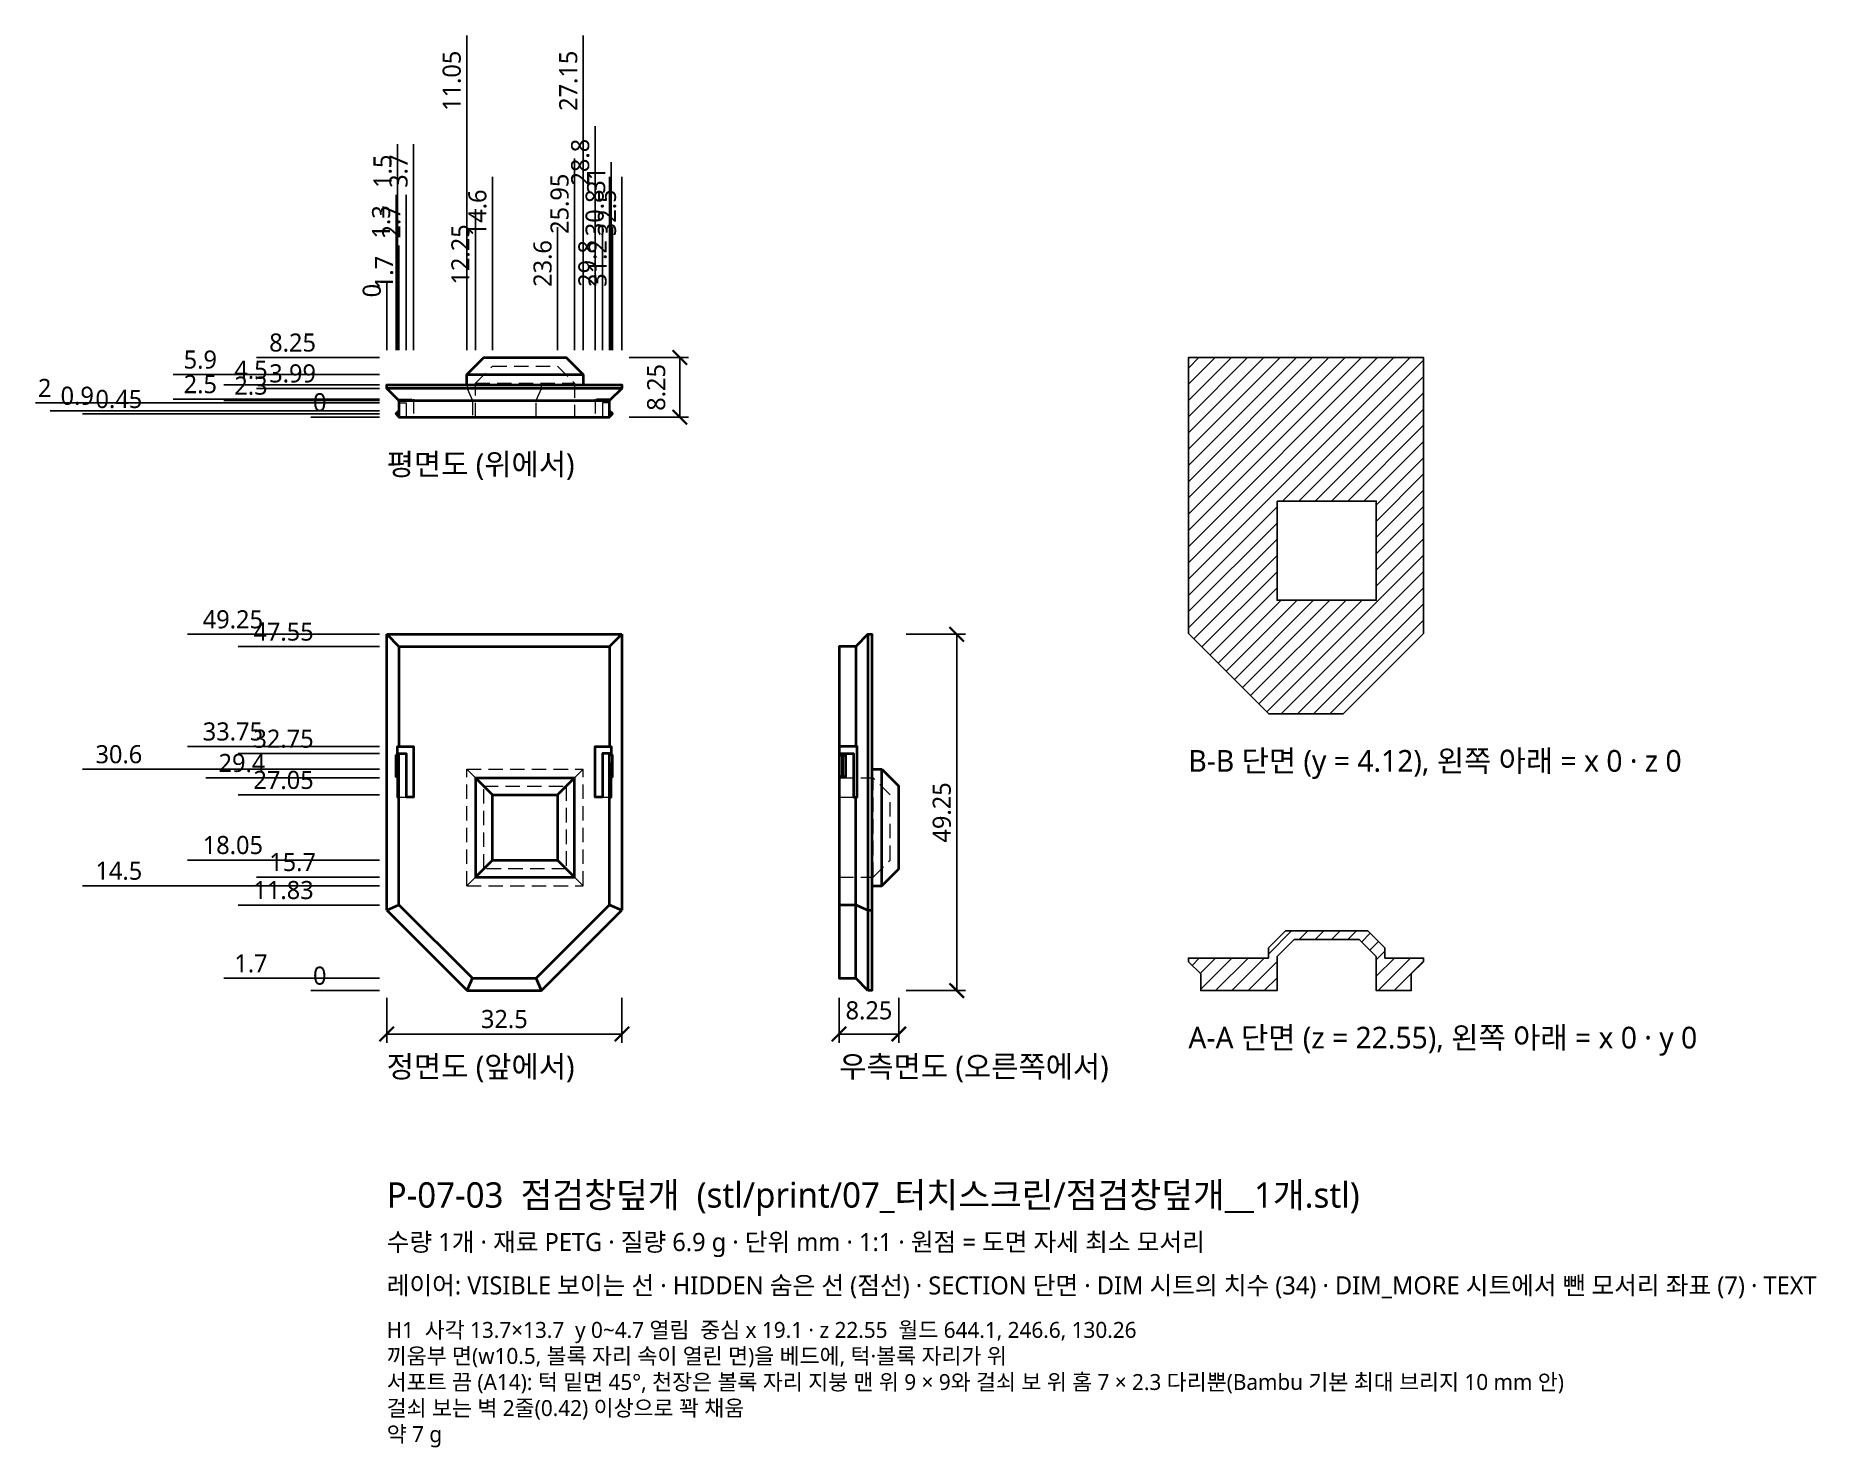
# Model space of a CAD drawing. Header units: millimetres. Extents: x -48 to 198, y -63 to 132.
import ezdxf

# ---------------------------------------------------------------- set-up
doc = ezdxf.new("R2010")
doc.units = ezdxf.units.MM
doc.linetypes.add('HIDDEN', pattern=[3, 2, -1])
for name, color, linetype, lineweight in [('DIM', 4, 'CONTINUOUS', 13), ('DIM_MORE', 3, 'CONTINUOUS', 13), ('HIDDEN', 8, 'HIDDEN', 18), ('SECTION', 5, 'CONTINUOUS', 25), ('TEXT', 7, 'CONTINUOUS', 18), ('VISIBLE', 7, 'CONTINUOUS', 35)]:
    doc.layers.add(name, color=color, linetype=linetype, lineweight=lineweight)
doc.styles.add('KR', font='malgun.ttf')
doc.dimstyles.new('TOCCATA', dxfattribs={"dimtxt": 2.5, "dimasz": 2, "dimexe": 1.2, "dimexo": 1, "dimgap": 0.8, "dimtad": 1, "dimdsep": 46, "dimtxsty": 'KR', "dimblk": 'ARCHTICK', "dimcen": 2.5, "dimazin": 3, "dimtfac": 0.5, "dimtmove": 2, "dimatfit": 3})

# ---------------------------------------------------------------- blocks, each defined once
blk = doc.blocks.new('_ARCHTICK')
at = {"color": 0, "linetype": 'BYBLOCK', "const_width": 0.15}
blk.add_lwpolyline([(-0.5, -0.5), (0.5, 0.5)], dxfattribs=at)

msp = doc.modelspace()

# ---------------------------------------------------------------- hatches: boundary and pattern name
at = {"layer": 'SECTION'}
h = msp.add_hatch(dxfattribs=at)
h.set_pattern_fill('ANSI31', scale=0.5)
h.paths.add_polyline_path([(123, 67.65), (136.7, 67.65), (136.7, 53.95), (123, 53.95)])
h.paths.add_polyline_path([(143.25, 49.379), (143.25, 87.5), (110.75, 87.5), (110.75, 49.379), (121.879, 38.25), (132.121, 38.25)])
h = msp.add_hatch(dxfattribs=at)
h.set_pattern_fill('ANSI31', scale=0.5)
h.paths.add_polyline_path([(123, 4.7), (125.35, 7.05), (134.35, 7.05), (136.7, 4.7), (136.7, 0), (141.55, 0), (141.55, 2.3), (143.25, 3.99), (143.25, 4.5), (137.9, 4.5), (137.9, 5.9), (135.55, 8.25), (124.15, 8.25), (121.8, 5.9), (121.8, 4.5), (110.75, 4.5), (110.75, 3.99), (112.45, 2.3), (112.45, 0), (123, 0)])

# ---------------------------------------------------------------- linework, layer by layer
at = {"layer": 'HIDDEN'}
for points in [[(12.25, 83.95), (14.6, 86.3), (23.6, 86.3), (25.95, 83.95)], [(11.129, 83.75), (11.129, 83.24), (11.833, 81.55), (11.833, 79.25)], [(12.25, 79.25), (12.25, 83.95)], [(12.25, 83.95), (25.95, 83.95)], [(20.667, 79.25), (20.667, 81.55), (21.371, 83.24), (21.371, 83.75)], [(25.95, 83.95), (25.95, 79.25)], [(1.499, 81.75), (3.7, 81.75), (3.7, 79.25)], [(1.7, 81.25), (2.7, 81.25), (2.7, 79.25)], [(31.001, 81.75), (28.8, 81.75), (28.8, 79.25)], [(30.8, 81.25), (29.8, 81.25), (29.8, 79.25)], [(1.499, 29.548), (1.499, 32.556)], [(31.001, 29.548), (31.001, 32.556)], [(11.05, 14.5), (11.05, 30.6)], [(11.05, 30.6), (27.15, 30.6)], [(11.05, 30.6), (12.25, 29.4)], [(27.15, 30.6), (25.95, 29.4)], [(27.15, 14.5), (27.15, 30.6)], [(13.4, 16.85), (13.4, 28.25), (24.8, 28.25), (24.8, 16.85), (13.4, 16.85)], [(62.5, 29.4), (67.2, 29.4)], [(67.2, 15.7), (67.2, 29.4)], [(67.2, 15.7), (69.55, 18.05), (69.55, 27.05), (67.2, 29.4)], [(1.7, 26.75), (2.694, 26.75)], [(29.806, 26.75), (30.8, 26.75)], [(62.5, 26.75), (64.492, 26.75)], [(11.05, 14.5), (12.25, 15.7)], [(27.15, 14.5), (25.95, 15.7)], [(62.5, 15.7), (67.2, 15.7)], [(11.05, 14.5), (27.15, 14.5)]]:
    msp.add_lwpolyline(points, dxfattribs=at)
at = {"layer": 'SECTION'}
for points in [[(143.25, 49.379), (143.25, 87.5), (110.75, 87.5), (110.75, 49.379), (121.879, 38.25), (132.121, 38.25)], [(123, 67.65), (136.7, 67.65), (136.7, 53.95), (123, 53.95)], [(123, 4.7), (125.35, 7.05), (134.35, 7.05), (136.7, 4.7), (136.7, 0), (141.55, 0), (141.55, 2.3), (143.25, 3.99), (143.25, 4.5), (137.9, 4.5), (137.9, 5.9), (135.55, 8.25), (124.15, 8.25), (121.8, 5.9), (121.8, 4.5), (110.75, 4.5), (110.75, 3.99), (112.45, 2.3), (112.45, 0), (123, 0)]]:
    msp.add_lwpolyline(points, close=True, dxfattribs=at)
at = {"layer": 'VISIBLE'}
for points in [[(11.05, 85.15), (13.4, 87.5), (24.8, 87.5), (27.15, 85.15)], [(32.5, 83.24), (0, 83.24), (0, 83.75), (32.5, 83.75), (32.5, 83.24)], [(11.05, 83.75), (11.05, 85.15)], [(11.05, 85.15), (27.15, 85.15)], [(27.15, 85.15), (27.15, 83.75)], [(1.7, 81.55), (0, 83.24)], [(1.7, 81.55), (1.7, 79.25), (30.8, 79.25), (30.8, 81.55)], [(1.7, 81.55), (30.8, 81.55)], [(32.5, 83.24), (30.8, 81.55)], [(1.7, 79.3), (1.3, 79.7), (1.3, 79.75), (1.7, 80.15)], [(30.8, 79.3), (31.2, 79.7), (31.2, 79.75), (30.8, 80.15)], [(0, 11.129), (0, 49.25)], [(0, 49.25), (1.7, 47.55)], [(0, 49.25), (32.5, 49.25)], [(32.5, 49.25), (30.8, 47.55)], [(32.5, 49.25), (32.5, 11.129)], [(66.49, 49.25), (64.8, 47.55)], [(66.49, 49.25), (67, 49.25), (67, 0), (66.49, 0)], [(66.49, 49.25), (66.49, 0)], [(1.7, 47.55), (1.7, 33.75)], [(1.7, 47.55), (30.8, 47.55)], [(30.8, 47.55), (30.8, 33.75)], [(64.8, 47.55), (62.5, 47.55), (62.5, 1.7), (64.8, 1.7)], [(64.8, 47.55), (64.8, 33.75)], [(1.7, 29.55), (1.3, 29.55), (1.3, 32.55), (1.7, 32.55)], [(1.499, 32.556), (1.499, 33.75), (3.7, 33.75), (3.7, 26.75), (2.694, 26.75)], [(1.7, 11.833), (1.7, 32.75), (2.7, 32.75), (2.7, 26.75)], [(29.806, 26.75), (28.8, 26.75), (28.8, 33.75), (31.001, 33.75), (31.001, 32.556)], [(30.8, 11.833), (30.8, 32.75), (29.8, 32.75), (29.8, 26.75)], [(30.8, 29.55), (31.2, 29.55), (31.2, 32.55), (30.8, 32.55)], [(64.492, 26.75), (65, 26.75), (65, 33.75), (62.5, 33.75)], [(62.5, 32.75), (64.5, 32.75), (64.5, 26.75)], [(62.55, 29.55), (62.55, 32.55), (63.4, 32.55), (63.4, 29.55), (62.55, 29.55)], [(62.95, 29.55), (62.95, 32.55)], [(63, 29.55), (63, 32.55)], [(1.499, 29.548), (1.499, 26.75), (1.7, 26.75)], [(30.8, 26.75), (31.001, 26.75), (31.001, 29.548)], [(67, 30.6), (68.4, 30.6)], [(68.4, 14.5), (68.4, 30.6)], [(68.4, 30.6), (70.75, 28.25)], [(12.25, 29.4), (12.25, 15.7), (25.95, 15.7)], [(12.25, 29.4), (25.95, 29.4)], [(12.25, 29.4), (14.6, 27.05)], [(25.95, 29.4), (23.6, 27.05)], [(25.95, 15.7), (25.95, 29.4)], [(68.4, 14.5), (70.75, 16.85), (70.75, 28.25)], [(14.6, 18.05), (14.6, 27.05), (23.6, 27.05)], [(23.6, 27.05), (23.6, 18.05)], [(64.8, 1.7), (64.8, 26.75)], [(12.25, 15.7), (14.6, 18.05)], [(14.6, 18.05), (23.6, 18.05)], [(25.95, 15.7), (23.6, 18.05)], [(67, 14.5), (68.4, 14.5)], [(0, 11.129), (1.7, 11.833)], [(0, 11.129), (11.129, 0)], [(1.7, 11.833), (11.833, 1.7)], [(20.667, 1.7), (30.8, 11.833)], [(21.371, 0), (32.5, 11.129)], [(30.8, 11.833), (32.5, 11.129)], [(62.5, 11.833), (64.8, 11.833), (66.49, 11.129), (67, 11.129)], [(11.129, 0), (11.833, 1.7)], [(11.129, 0), (21.371, 0)], [(11.833, 1.7), (20.667, 1.7)], [(21.371, 0), (20.667, 1.7)], [(66.49, 0), (64.8, 1.7)]]:
    msp.add_lwpolyline(points, dxfattribs=at)

# ---------------------------------------------------------------- texts
at = {"layer": 'TEXT', "style": 'KR'}
for s, height, p in [('평면도 (위에서)', 3, (0, 71.25)), ('B-B 단면 (y = 4.12), 왼쪽 아래 = x 0 · z 0', 3, (110.75, 30.25)), ('A-A 단면 (z = 22.55), 왼쪽 아래 = x 0 · y 0', 3, (110.75, -8)), ('정면도 (앞에서)', 3, (0, -12)), ('우측면도 (오른쪽에서)', 3, (62.5, -12)), ('P-07-03  점검창덮개  (stl/print/07_터치스크린/점검창덮개__1개.stl)', 3.5, (0, -30)), ('수량 1개 · 재료 PETG · 질량 6.9 g · 단위 mm · 1:1 · 원점 = 도면 자세 최소 모서리', 2.5, (0, -36)), ('레이어: VISIBLE 보이는 선 · HIDDEN 숨은 선 (점선) · SECTION 단면 · DIM 시트의 치수 (34) · DIM_MORE 시트에서 뺀 모서리 좌표 (7) · TEXT', 2.5, (0, -42)), ('H1  사각 13.7×13.7  y 0~4.7 열림  중심 x 19.1 · z 22.55  월드 644.1, 246.6, 130.26', 2.2, (0, -48)), ('끼움부 면(w10.5, 볼록 자리 속이 열린 면)을 베드에, 턱·볼록 자리가 위', 2.2, (0, -51.6)), ('서포트 끔 (A14): 턱 밑면 45°, 천장은 볼록 자리 지붕 맨 위 9 × 9와 걸쇠 보 위 홈 7 × 2.3 다리뿐(Bambu 기본 최대 브리지 10 mm 안)', 2.2, (0, -55.2)), ('걸쇠 보는 벽 2줄(0.42) 이상으로 꽉 채움', 2.2, (0, -58.8)), ('약 7 g', 2.2, (0, -62.4))]:
    msp.add_text(s, height=height, dxfattribs=at).set_placement(p)

# ---------------------------------------------------------------- dimensions: what is measured, and where the dimension line sits
at = {"layer": 'DIM'}
for feature_location, offset, dtype, origin in [((28.8, 87.5), (0, 22), 1, (0, 79.25)), ((1.5, 87.5), (0, 22), 1, (0, 79.25)), ((3.7, 87.5), (0, 22), 1, (0, 79.25)), ((25.95, 87.5), (0, 15), 1, (0, 79.25)), ((31, 87.5), (0, 22), 1, (0, 79.25)), ((14.6, 87.5), (0, 15), 1, (0, 79.25)), ((30.8, 87.5), (0, 15), 1, (0, 79.25)), ((32.5, 87.5), (0, 15), 1, (0, 79.25)), ((1.3, 87.5), (0, 15), 1, (0, 79.25)), ((2.7, 87.5), (0, 15), 1, (0, 79.25)), ((12.25, 87.5), (0, 8), 1, (0, 79.25)), ((23.6, 87.5), (0, 8), 1, (0, 79.25)), ((29.8, 87.5), (0, 8), 1, (0, 79.25)), ((31.2, 87.5), (0, 8), 1, (0, 79.25)), ((1.7, 87.5), (0, 8), 1, (0, 79.25)), ((0, 87.5), (0, 8), 1, (0, 79.25)), ((0, 87.5), (-8, 0), 0, (0, 79.25)), ((0, 85.15), (-22, 0), 0, (0, 79.25)), ((0, 83.75), (-15, 0), 0, (0, 79.25)), ((0, 83.24), (-8, 0), 0, (0, 79.25)), ((0, 81.75), (-22, 0), 0, (0, 79.25)), ((0, 81.55), (-15, 0), 0, (0, 79.25)), ((0, 79.25), (-8, 0), 0, (0, 79.25)), ((0, 49.25), (-15, 0), 0, (0, 0)), ((0, 47.55), (-8, 0), 0, (0, 0)), ((0, 33.75), (-15, 0), 0, (0, 0)), ((0, 32.75), (-8, 0), 0, (0, 0)), ((0, 29.4), (-15, 0), 0, (0, 0)), ((0, 27.05), (-8, 0), 0, (0, 0)), ((0, 18.05), (-15, 0), 0, (0, 0)), ((0, 15.7), (-8, 0), 0, (0, 0)), ((0, 11.83), (-8, 0), 0, (0, 0)), ((0, 1.7), (-15, 0), 0, (0, 0)), ((0, 0), (-8, 0), 0, (0, 0))]:
    msp.add_ordinate_dim(feature_location=feature_location, offset=offset, dtype=dtype, origin=origin, dimstyle='TOCCATA', dxfattribs=at).render()
for base, p1, p2 in [((40.5, 79.25), (32.5, 79.25), (32.5, 87.5)), ((78.75, 0), (70.75, 0), (70.75, 49.25))]:
    msp.add_linear_dim(base=base, p1=p1, p2=p2, angle=90, dimstyle='TOCCATA', dxfattribs=at).render()
for base, p1, p2 in [((0, -6), (0, 0), (32.5, 0)), ((62.5, -6), (62.5, 0), (70.75, 0))]:
    msp.add_linear_dim(base=base, p1=p1, p2=p2, dimstyle='TOCCATA', dxfattribs=at).render()
at = {"layer": 'DIM_MORE'}
for feature_location, offset, dtype, origin in [((11.05, 87.5), (0, 32), 1, (0, 79.25)), ((27.15, 87.5), (0, 32), 1, (0, 79.25)), ((0, 81.25), (-46, 0), 0, (0, 79.25)), ((0, 80.15), (-39, 0), 0, (0, 79.25)), ((0, 79.7), (-32, 0), 0, (0, 79.25)), ((0, 30.6), (-32, 0), 0, (0, 0)), ((0, 14.5), (-32, 0), 0, (0, 0))]:
    msp.add_ordinate_dim(feature_location=feature_location, offset=offset, dtype=dtype, origin=origin, dimstyle='TOCCATA', dxfattribs=at).render()

doc.saveas('drawing.dxf')
